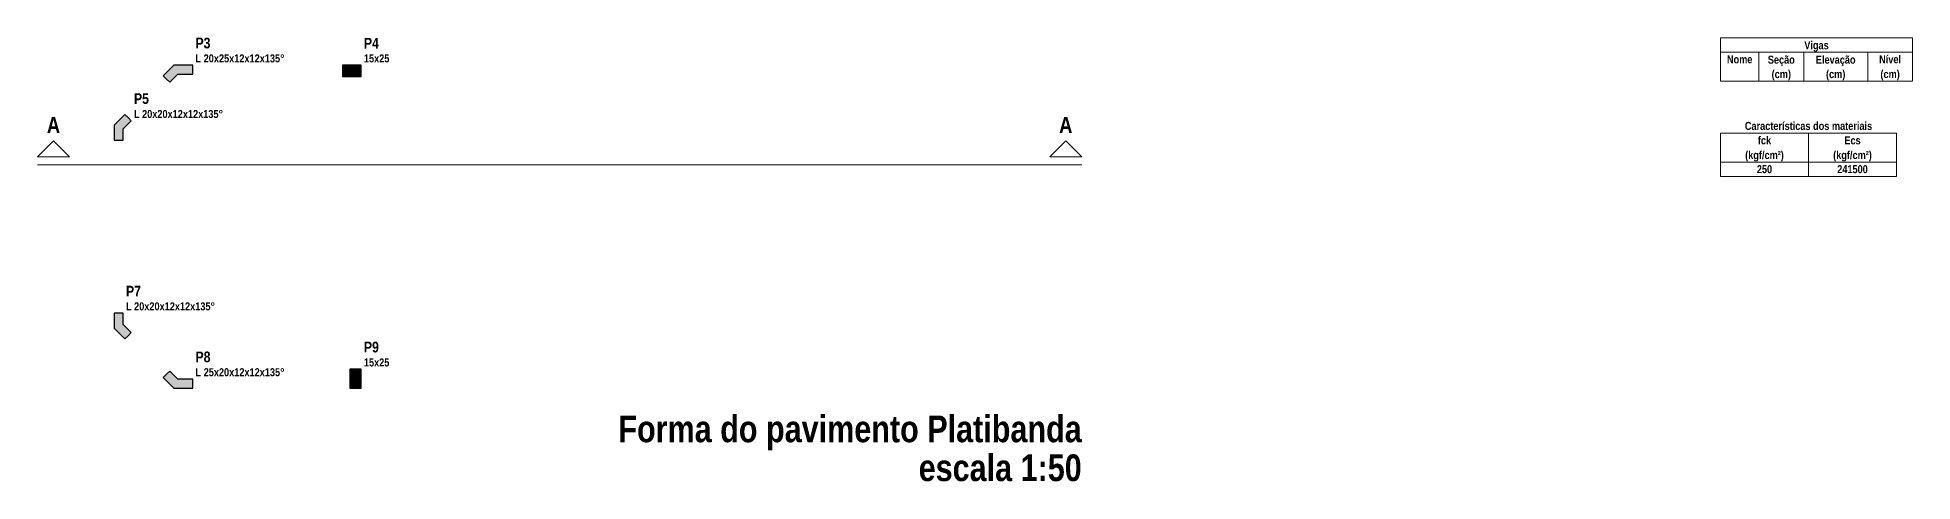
# Model space of a CAD drawing. Header units: millimetres. Extents: x 2249 to 2676, y -663 to -441.
# Drawn here: x 2595.82 to 2645.46, y -497.89 to -486.14 of the extents above; entities that cross this region are included whole.
import ezdxf

# ---------------------------------------------------------------- set-up
doc = ezdxf.new("R2010")
doc.units = ezdxf.units.MM
doc.header["$LTSCALE"] = 0.5
doc.header["$MEASUREMENT"] = 0
for name, color, linetype, lineweight in [('FO-Cortes', 9, 'CONTINUOUS', 5), ('FO-Hachuras dos pilares', 9, 'CONTINUOUS', 5), ('FO-Pilares', 4, 'CONTINUOUS', 30), ('FO-Textos das vigas', 7, 'CONTINUOUS', 5), ('FO-Textos dos pilares', 7, 'CONTINUOUS', 5), ('FO-Títulos', 1, 'CONTINUOUS', 20)]:
    doc.layers.add(name, color=color, linetype=linetype, lineweight=lineweight)
doc.styles.add('ARIAL', font='ARIALNB.TTF')

msp = doc.modelspace()

# ---------------------------------------------------------------- hatches: boundary and pattern name
at = {"layer": 'FO-Hachuras dos pilares', "linetype": 'Continuous'}
for points in [[(2599.4359, -486.8727), (2599.2945, -487.0141), (2599.1531, -487.1555), (2599.2379, -487.2404), (2599.3228, -487.3252), (2599.429, -487.219), (2599.5353, -487.1127), (2599.7356, -487.1127), (2599.9359, -487.1127), (2599.9359, -486.9927), (2599.9359, -486.8727), (2599.6859, -486.8727)], [(2603.8935, -486.8727), (2603.8935, -487.0227), (2603.8935, -487.1727), (2604.1435, -487.1727), (2604.3935, -487.1727), (2604.3935, -487.0227), (2604.3935, -486.8727), (2604.1435, -486.8727)], [(2597.8535, -488.4571), (2597.8535, -488.6571), (2597.8535, -488.8571), (2597.9735, -488.8571), (2598.0935, -488.8571), (2598.0935, -488.7068), (2598.0935, -488.5565), (2598.1998, -488.4502), (2598.3061, -488.344), (2598.2212, -488.2591), (2598.1364, -488.1742), (2597.9949, -488.3157)], [(2597.8535, -493.8343), (2597.9949, -493.9757), (2598.1364, -494.1171), (2598.2212, -494.0323), (2598.3061, -493.9474), (2598.1998, -493.8412), (2598.0935, -493.7349), (2598.0935, -493.5846), (2598.0935, -493.4343), (2597.9735, -493.4343), (2597.8535, -493.4343), (2597.8535, -493.6343)], [(2599.4359, -495.4187), (2599.6859, -495.4187), (2599.9359, -495.4187), (2599.9359, -495.2987), (2599.9359, -495.1787), (2599.7356, -495.1787), (2599.5353, -495.1787), (2599.429, -495.0724), (2599.3228, -494.9661), (2599.2379, -495.051), (2599.1531, -495.1358), (2599.2945, -495.2773)], [(2604.3935, -494.9187), (2604.2435, -494.9187), (2604.0935, -494.9187), (2604.0935, -495.1687), (2604.0935, -495.4187), (2604.2435, -495.4187), (2604.3935, -495.4187), (2604.3935, -495.1687)]]:
    msp.add_hatch(color=256, dxfattribs=at).paths.add_polyline_path(points)

# ---------------------------------------------------------------- linework, layer by layer
at = {"layer": 'FO-Cortes'}
msp.add_line((2595.8232, -489.5126), (2623.4687, -489.5126), dxfattribs=at)
at = {"layer": 'FO-Cortes', "linetype": 'Continuous'}
for points in [[(2595.8232, -489.3008), (2596.6704, -489.3008), (2596.2468, -488.8772), (2595.8232, -489.3008)], [(2623.4687, -489.3008), (2622.6215, -489.3008), (2623.0451, -488.8772), (2623.4687, -489.3008)]]:
    msp.add_lwpolyline(points, close=True, dxfattribs=at)
at = {"layer": 'FO-Pilares'}
for points in [[(2599.4359, -486.8727), (2599.2945, -487.0141), (2599.1531, -487.1555), (2599.2379, -487.2404), (2599.3228, -487.3252), (2599.429, -487.219), (2599.5353, -487.1127), (2599.7356, -487.1127), (2599.9359, -487.1127), (2599.9359, -486.9927), (2599.9359, -486.8727), (2599.6859, -486.8727), (2599.4359, -486.8727)], [(2603.8935, -486.8727), (2603.8935, -487.0227), (2603.8935, -487.1727), (2604.1435, -487.1727), (2604.3935, -487.1727), (2604.3935, -487.0227), (2604.3935, -486.8727), (2604.1435, -486.8727), (2603.8935, -486.8727)], [(2597.8535, -488.4571), (2597.8535, -488.6571), (2597.8535, -488.8571), (2597.9735, -488.8571), (2598.0935, -488.8571), (2598.0935, -488.7068), (2598.0935, -488.5565), (2598.1998, -488.4502), (2598.3061, -488.344), (2598.2212, -488.2591), (2598.1364, -488.1742), (2597.9949, -488.3157), (2597.8535, -488.4571)], [(2597.8535, -493.8343), (2597.9949, -493.9757), (2598.1364, -494.1171), (2598.2212, -494.0323), (2598.3061, -493.9474), (2598.1998, -493.8412), (2598.0935, -493.7349), (2598.0935, -493.5846), (2598.0935, -493.4343), (2597.9735, -493.4343), (2597.8535, -493.4343), (2597.8535, -493.6343), (2597.8535, -493.8343)], [(2599.4359, -495.4187), (2599.6859, -495.4187), (2599.9359, -495.4187), (2599.9359, -495.2987), (2599.9359, -495.1787), (2599.7356, -495.1787), (2599.5353, -495.1787), (2599.429, -495.0724), (2599.3228, -494.9661), (2599.2379, -495.051), (2599.1531, -495.1358), (2599.2945, -495.2773), (2599.4359, -495.4187)], [(2604.3935, -494.9187), (2604.2435, -494.9187), (2604.0935, -494.9187), (2604.0935, -495.1687), (2604.0935, -495.4187), (2604.2435, -495.4187), (2604.3935, -495.4187), (2604.3935, -495.1687), (2604.3935, -494.9187)]]:
    msp.add_lwpolyline(points, close=True, dxfattribs=at)
at = {"layer": 'FO-Textos das vigas'}
for p, q in [((2640.3795, -486.149), (2645.4627, -486.149)), ((2640.3795, -486.149), (2640.3795, -487.2928)), ((2645.4627, -486.149), (2645.4627, -487.2928)), ((2640.3795, -486.5303), (2645.4627, -486.5303)), ((2641.3961, -486.5303), (2641.3961, -487.2928)), ((2642.5822, -486.5303), (2642.5822, -487.2928)), ((2644.2766, -486.5303), (2644.2766, -487.2928)), ((2640.3795, -487.2928), (2645.4627, -487.2928)), ((2640.3795, -487.2928), (2645.4627, -487.2928)), ((2640.3795, -488.674), (2645.0391, -488.674)), ((2640.3795, -488.674), (2640.3795, -489.8177)), ((2642.7093, -488.674), (2642.7093, -489.8177)), ((2645.0391, -488.674), (2645.0391, -489.8177)), ((2640.3795, -489.4365), (2645.0391, -489.4365)), ((2640.3795, -489.8177), (2645.0391, -489.8177))]:
    msp.add_line(p, q, dxfattribs=at)

# ---------------------------------------------------------------- texts
at = {"layer": 'FO-Cortes', "char_height": 0.4236, "width": 0.50832, "attachment_point": 8, "line_spacing_factor": 0.798, "style": 'ARIAL'}
for insert in [(2596.2465, -488.6659), (2623.0455, -488.6659)]:
    msp.add_mtext('A', dxfattribs=dict(at, insert=insert))
at = {"layer": 'FO-Textos das vigas', "char_height": 0.2118, "attachment_point": 8, "line_spacing_factor": 0.798, "style": 'ARIAL'}
for s, insert, width in [('Vigas', (2642.9213, -486.5157), 1.2708), ('Nome', (2640.8883, -486.8268), 1.01664), ('Seção', (2641.9893, -486.8967), 1.2708), ('Elevação', (2643.4293, -486.8967), 2.03328), ('Nível', (2644.8693, -486.8268), 1.2708), ('(cm)', (2641.9893, -487.2777), 1.01664), ('(cm)', (2643.4293, -487.2777), 1.01664), ('(cm)', (2644.8693, -487.2777), 1.01664), ('Características dos materiais', (2642.7093, -488.5888), 7.37064), ('fck', (2641.5443, -488.9708), 0.76248), ('Ecs', (2643.8743, -488.9708), 0.76248), ('(kgf/cm²)', (2641.5443, -489.4217), 2.28744), ('(kgf/cm²)', (2643.8743, -489.4217), 2.28744), ('250', (2641.5443, -489.7328), 0.76248), ('241500', (2643.8743, -489.7328), 1.52496)]:
    msp.add_mtext(s, dxfattribs=dict(at, insert=insert, width=width))
at = {"layer": 'FO-Textos dos pilares', "attachment_point": 7, "line_spacing_factor": 0.798, "style": 'ARIAL'}
for s, insert, char_height, width in [('P3', (2600.0065, -486.4315), 0.2824, 0.67776), ('P4', (2604.4645, -486.4315), 0.2824, 0.67776), ('L 20x25x12x12x135°', (2600.0065, -486.8018), 0.2118, 4.57488), ('15x25', (2604.4645, -486.8018), 0.2118, 1.2708), ('P5', (2598.3765, -487.9025), 0.2824, 0.67776), ('L 20x20x12x12x135°', (2598.3765, -488.2738), 0.2118, 4.57488), ('P7', (2598.1645, -492.9935), 0.2824, 0.67776), ('L 20x20x12x12x135°', (2598.1645, -493.3638), 0.2118, 4.57488), ('P9', (2604.4645, -494.4775), 0.2824, 0.67776), ('L 25x20x12x12x135°', (2600.0065, -495.1078), 0.2118, 4.57488), ('P8', (2600.0065, -494.7375), 0.2824, 0.67776), ('15x25', (2604.4645, -494.8478), 0.2118, 1.2708)]:
    msp.add_mtext(s, dxfattribs=dict(at, insert=insert, char_height=char_height, width=width))
at = {"layer": 'FO-Títulos', "char_height": 0.706, "attachment_point": 9, "line_spacing_factor": 0.798, "style": 'ARIAL'}
for s, insert, width in [('Forma do pavimento Platibanda', (2623.4685, -497.0637), 24.5688), ('escala 1:50', (2623.4685, -497.8897), 9.3192)]:
    msp.add_mtext(s, dxfattribs=dict(at, insert=insert, width=width))

doc.saveas('drawing.dxf')
